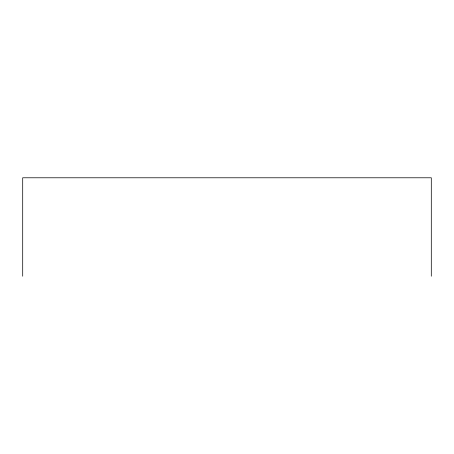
<?xml version="1.0" encoding="UTF-8"?>
<svg xmlns="http://www.w3.org/2000/svg" width="454" height="454" viewBox="0 0 454 454"><rect width="100%" height="100%" fill="white"/><g stroke="black" fill="none" stroke-linecap="round" stroke-linejoin="round"><path stroke-width="0.68" d="M431.3 276.219L431.3 177.781L22.7 177.781L22.7 276.219"/></g></svg>
